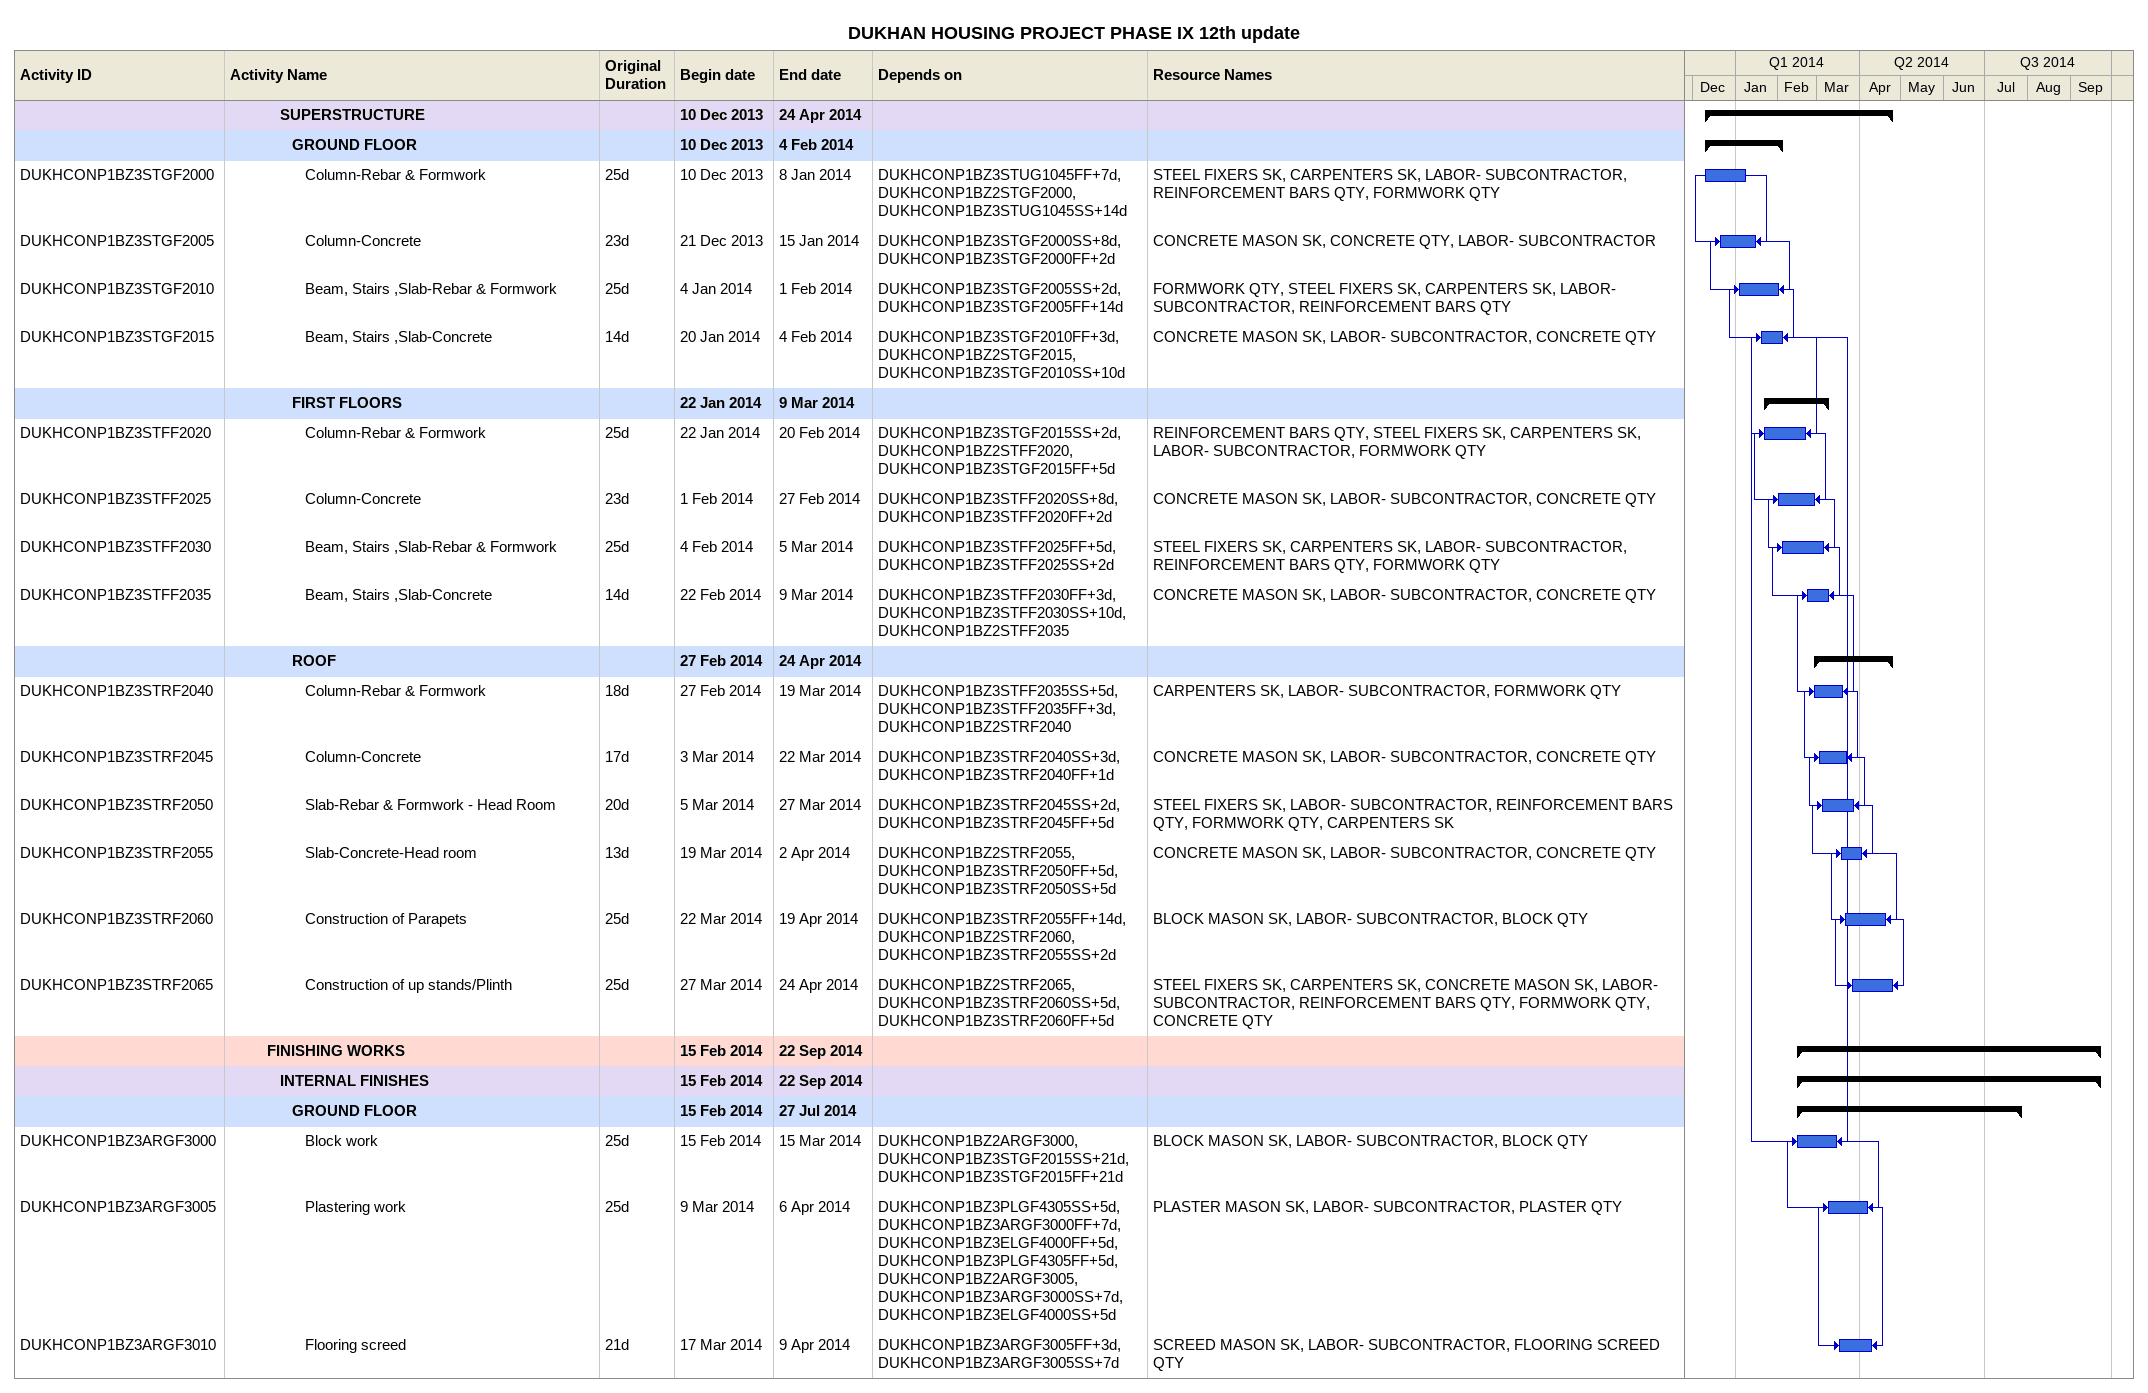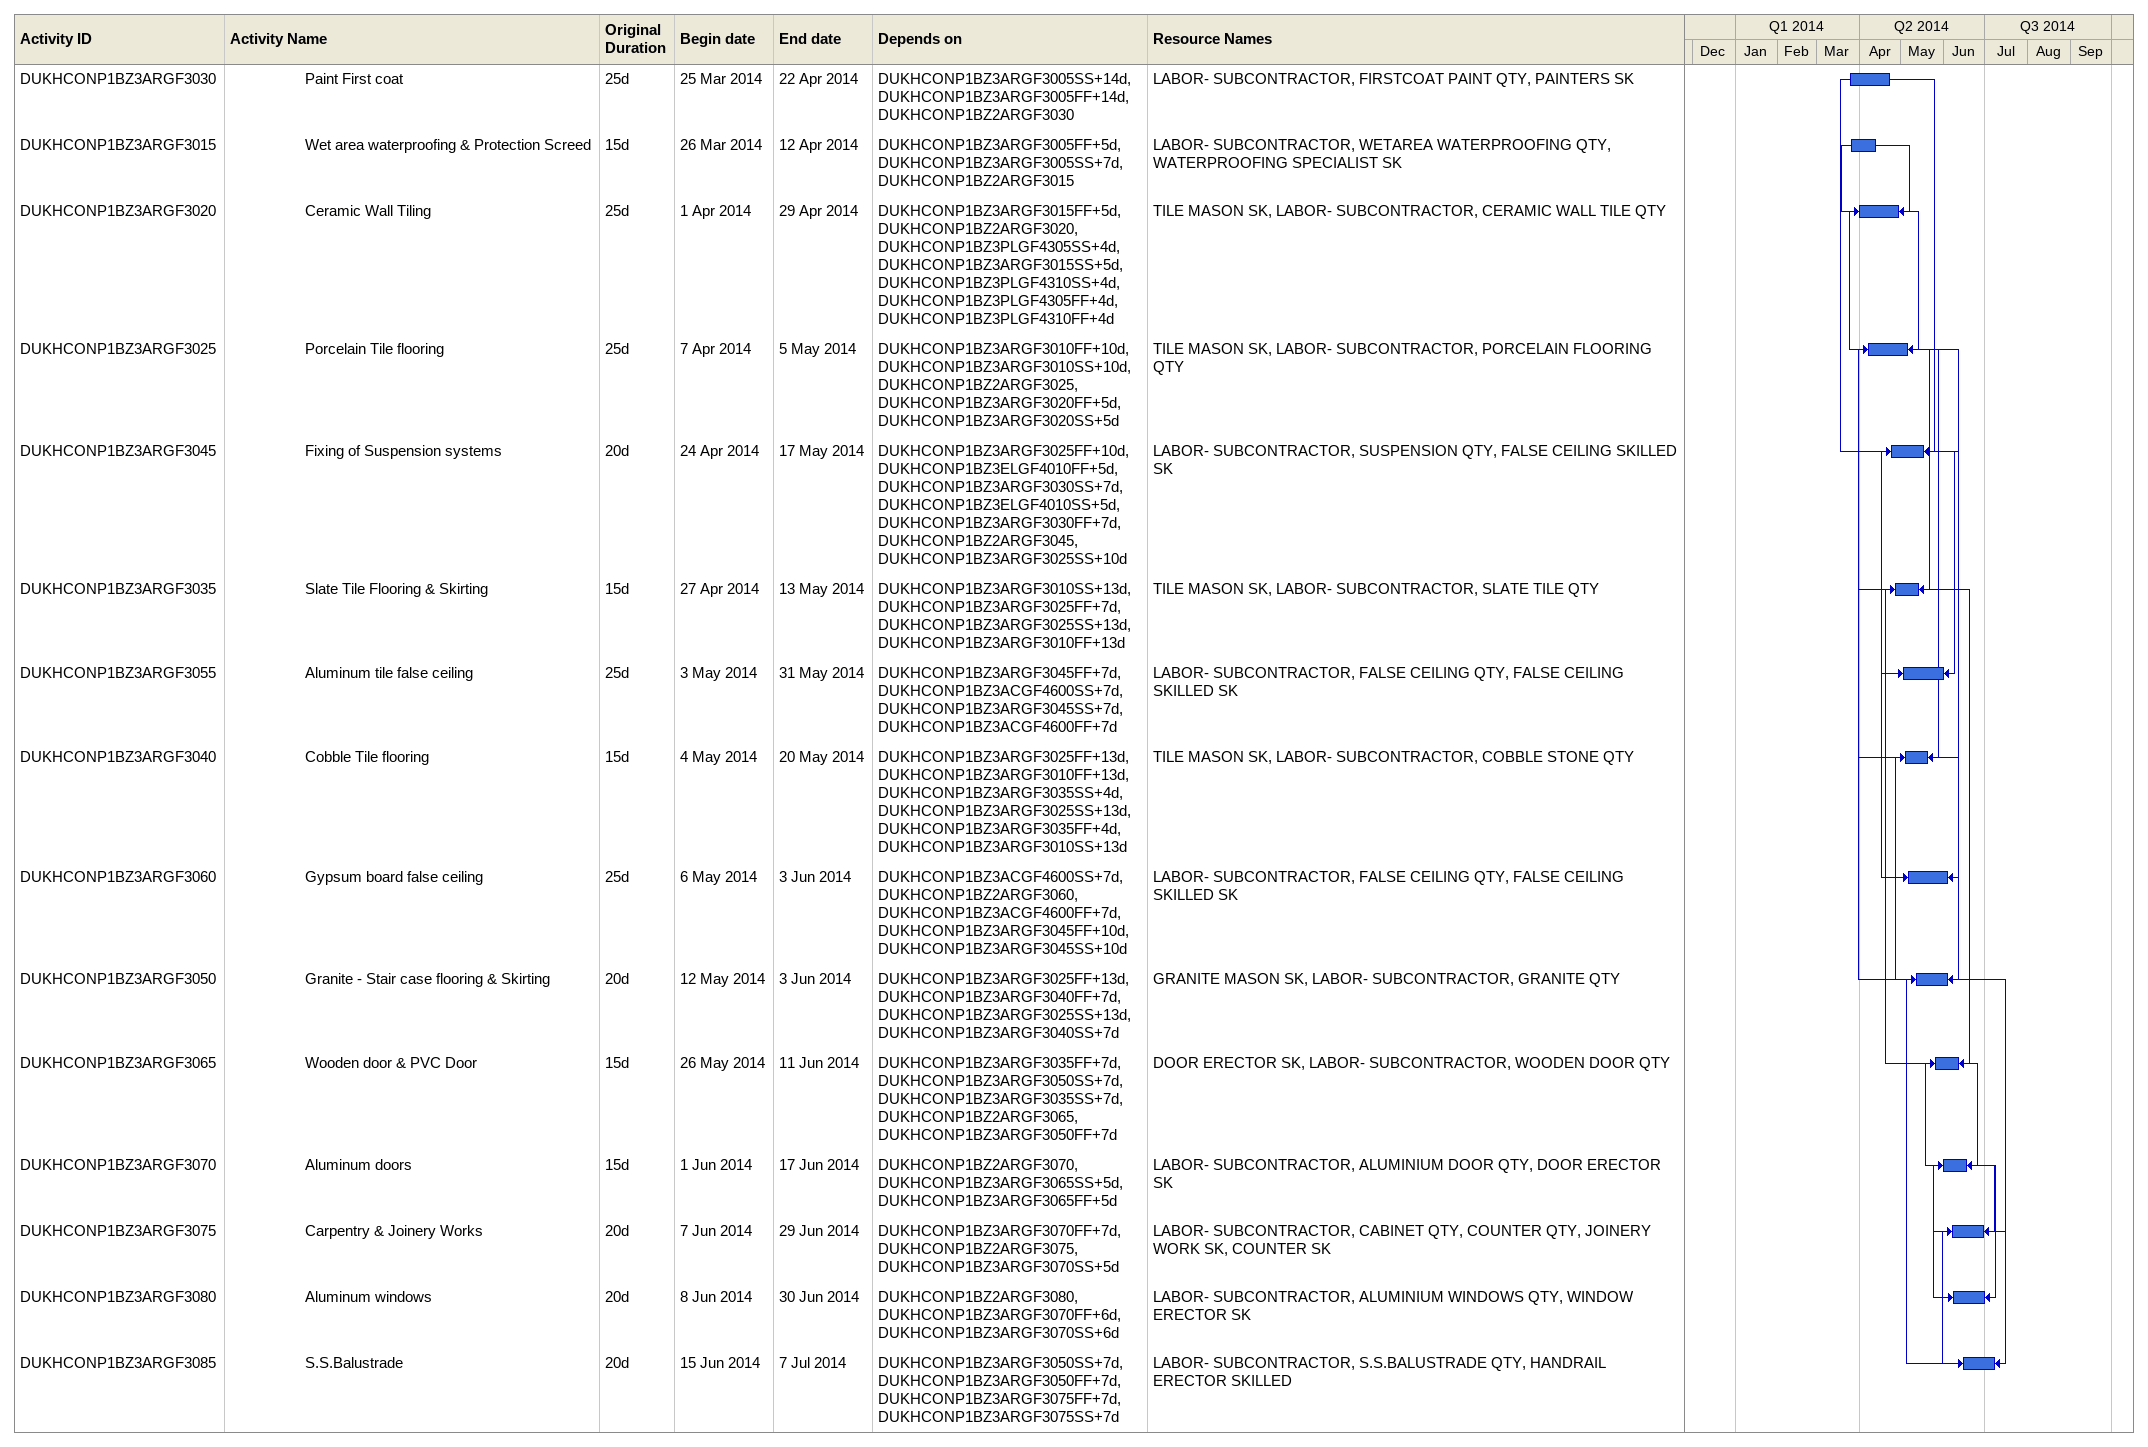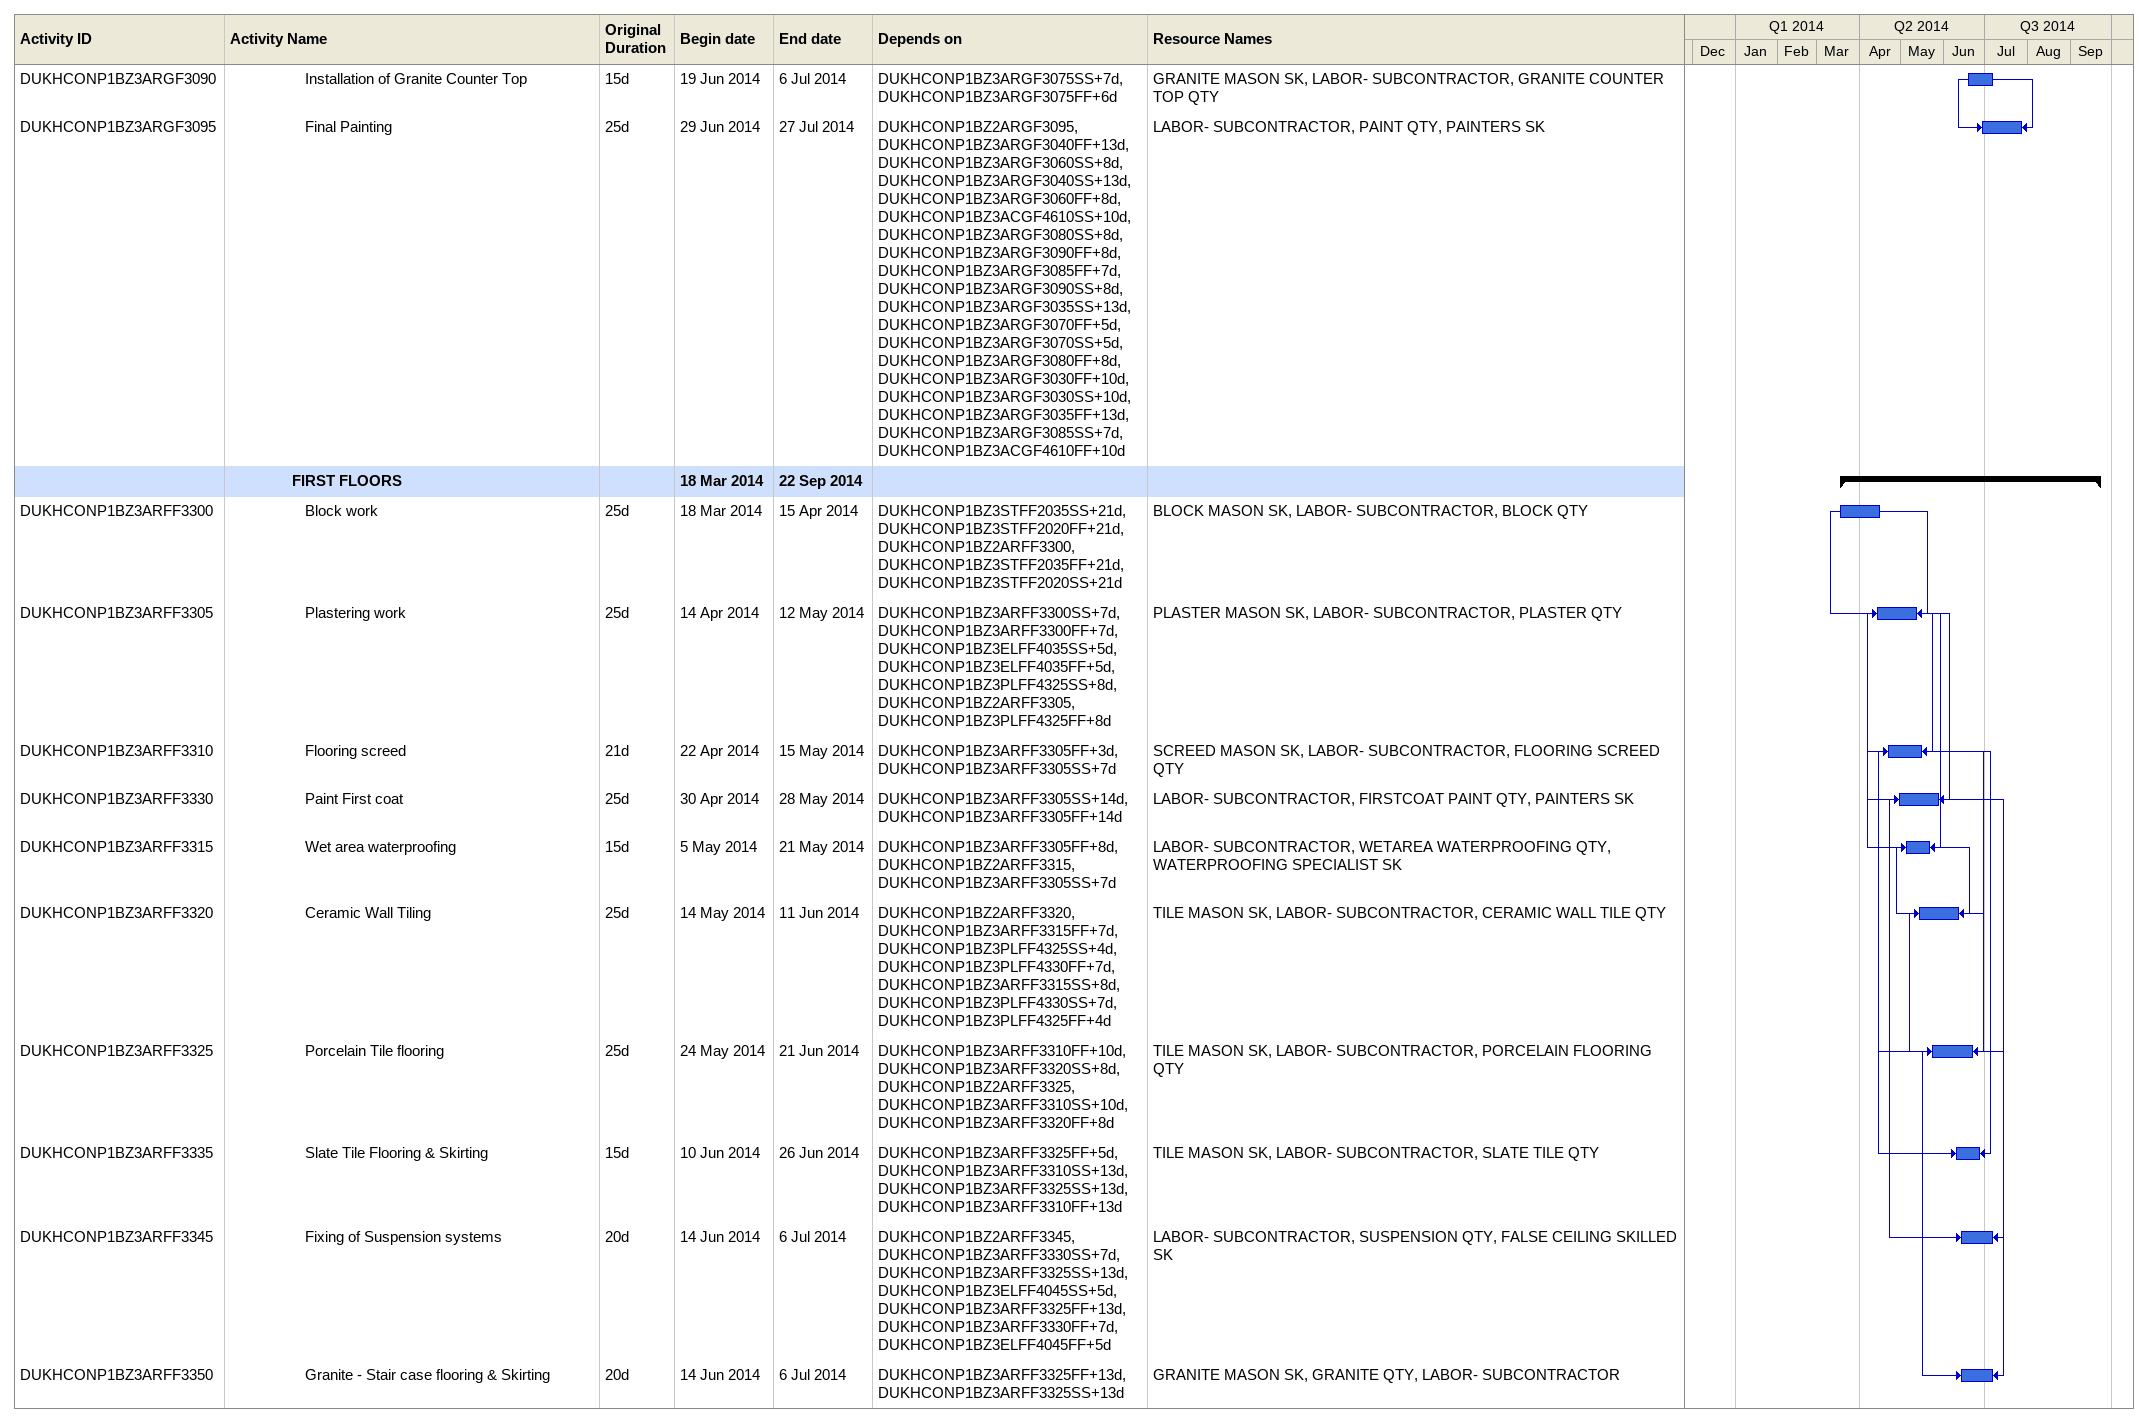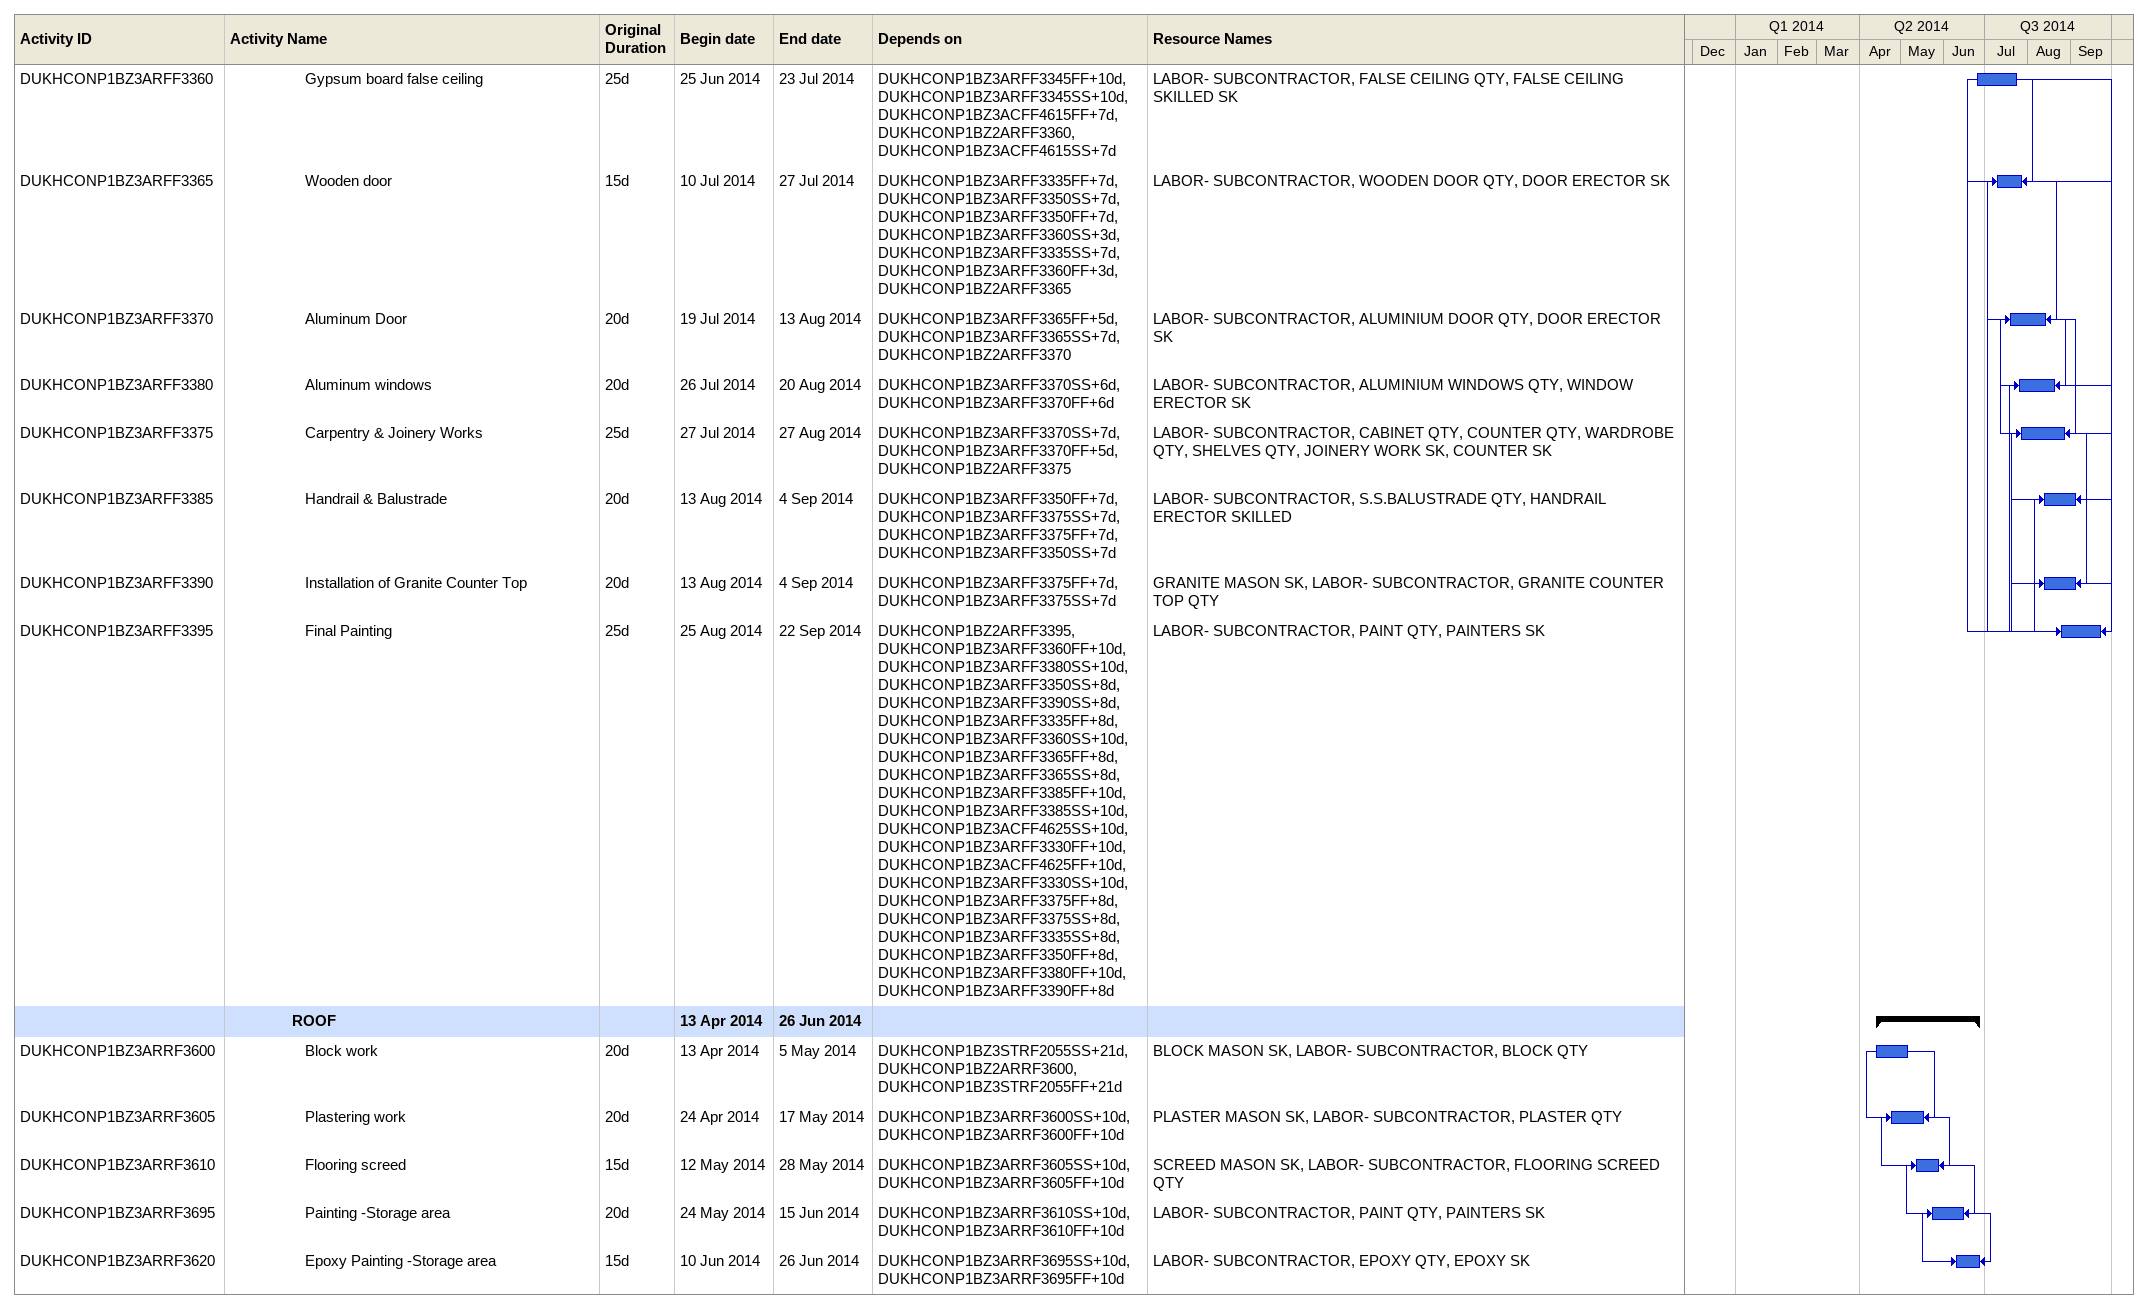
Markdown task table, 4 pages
DUKHAN HOUSING PROJECT PHASE IX 12th update

| ID | Level | Task | Original duration | Start | Finish | Predecessors | Resources |
|---|---|---|---|---|---|---|---|
|  | 5 | **SUPERSTRUCTURE** |  | 2013-12-10 | 2014-04-24 |  |  |
|  | 6 | **GROUND FLOOR** |  | 2013-12-10 | 2014-02-04 |  |  |
| DUKHCONP1BZ3STGF2000 | 7 | Column-Rebar & Formwork | 25d | 2013-12-10 | 2014-01-08 | DUKHCONP1BZ3STUG1045FF+7d, DUKHCONP1BZ2STGF2000, DUKHCONP1BZ3STUG1045SS+14d | STEEL FIXERS SK, CARPENTERS SK, LABOR- SUBCONTRACTOR, REINFORCEMENT BARS QTY, FORMWORK QTY |
| DUKHCONP1BZ3STGF2005 | 7 | Column-Concrete | 23d | 2013-12-21 | 2014-01-15 | DUKHCONP1BZ3STGF2000SS+8d, DUKHCONP1BZ3STGF2000FF+2d | CONCRETE MASON SK, CONCRETE QTY, LABOR- SUBCONTRACTOR |
| DUKHCONP1BZ3STGF2010 | 7 | Beam, Stairs ,Slab-Rebar & Formwork | 25d | 2014-01-04 | 2014-02-01 | DUKHCONP1BZ3STGF2005SS+2d, DUKHCONP1BZ3STGF2005FF+14d | FORMWORK QTY, STEEL FIXERS SK, CARPENTERS SK, LABOR- SUBCONTRACTOR, REINFORCEMENT BARS QTY |
| DUKHCONP1BZ3STGF2015 | 7 | Beam, Stairs ,Slab-Concrete | 14d | 2014-01-20 | 2014-02-04 | DUKHCONP1BZ3STGF2010FF+3d, DUKHCONP1BZ2STGF2015, DUKHCONP1BZ3STGF2010SS+10d | CONCRETE MASON SK, LABOR- SUBCONTRACTOR, CONCRETE QTY |
|  | 6 | **FIRST FLOORS** |  | 2014-01-22 | 2014-03-09 |  |  |
| DUKHCONP1BZ3STFF2020 | 7 | Column-Rebar & Formwork | 25d | 2014-01-22 | 2014-02-20 | DUKHCONP1BZ3STGF2015SS+2d, DUKHCONP1BZ2STFF2020, DUKHCONP1BZ3STGF2015FF+5d | REINFORCEMENT BARS QTY, STEEL FIXERS SK, CARPENTERS SK, LABOR- SUBCONTRACTOR, FORMWORK QTY |
| DUKHCONP1BZ3STFF2025 | 7 | Column-Concrete | 23d | 2014-02-01 | 2014-02-27 | DUKHCONP1BZ3STFF2020SS+8d, DUKHCONP1BZ3STFF2020FF+2d | CONCRETE MASON SK, LABOR- SUBCONTRACTOR, CONCRETE QTY |
| DUKHCONP1BZ3STFF2030 | 7 | Beam, Stairs ,Slab-Rebar & Formwork | 25d | 2014-02-04 | 2014-03-05 | DUKHCONP1BZ3STFF2025FF+5d, DUKHCONP1BZ3STFF2025SS+2d | STEEL FIXERS SK, CARPENTERS SK, LABOR- SUBCONTRACTOR, REINFORCEMENT BARS QTY, FORMWORK QTY |
| DUKHCONP1BZ3STFF2035 | 7 | Beam, Stairs ,Slab-Concrete | 14d | 2014-02-22 | 2014-03-09 | DUKHCONP1BZ3STFF2030FF+3d, DUKHCONP1BZ3STFF2030SS+10d, DUKHCONP1BZ2STFF2035 | CONCRETE MASON SK, LABOR- SUBCONTRACTOR, CONCRETE QTY |
|  | 6 | **ROOF** |  | 2014-02-27 | 2014-04-24 |  |  |
| DUKHCONP1BZ3STRF2040 | 7 | Column-Rebar & Formwork | 18d | 2014-02-27 | 2014-03-19 | DUKHCONP1BZ3STFF2035SS+5d, DUKHCONP1BZ3STFF2035FF+3d, DUKHCONP1BZ2STRF2040 | CARPENTERS SK, LABOR- SUBCONTRACTOR, FORMWORK QTY |
| DUKHCONP1BZ3STRF2045 | 7 | Column-Concrete | 17d | 2014-03-03 | 2014-03-22 | DUKHCONP1BZ3STRF2040SS+3d, DUKHCONP1BZ3STRF2040FF+1d | CONCRETE MASON SK, LABOR- SUBCONTRACTOR, CONCRETE QTY |
| DUKHCONP1BZ3STRF2050 | 7 | Slab-Rebar & Formwork - Head Room | 20d | 2014-03-05 | 2014-03-27 | DUKHCONP1BZ3STRF2045SS+2d, DUKHCONP1BZ3STRF2045FF+5d | STEEL FIXERS SK, LABOR- SUBCONTRACTOR, REINFORCEMENT BARS QTY, FORMWORK QTY, CARPENTERS SK |
| DUKHCONP1BZ3STRF2055 | 7 | Slab-Concrete-Head room | 13d | 2014-03-19 | 2014-04-02 | DUKHCONP1BZ2STRF2055, DUKHCONP1BZ3STRF2050FF+5d, DUKHCONP1BZ3STRF2050SS+5d | CONCRETE MASON SK, LABOR- SUBCONTRACTOR, CONCRETE QTY |
| DUKHCONP1BZ3STRF2060 | 7 | Construction of Parapets | 25d | 2014-03-22 | 2014-04-19 | DUKHCONP1BZ3STRF2055FF+14d, DUKHCONP1BZ2STRF2060, DUKHCONP1BZ3STRF2055SS+2d | BLOCK MASON SK, LABOR- SUBCONTRACTOR, BLOCK QTY |
| DUKHCONP1BZ3STRF2065 | 7 | Construction of up stands/Plinth | 25d | 2014-03-27 | 2014-04-24 | DUKHCONP1BZ2STRF2065, DUKHCONP1BZ3STRF2060SS+5d, DUKHCONP1BZ3STRF2060FF+5d | STEEL FIXERS SK, CARPENTERS SK, CONCRETE MASON SK, LABOR- SUBCONTRACTOR, REINFORCEMENT BARS QTY, FORMWORK QTY, CONCRETE QTY |
|  | 4 | **FINISHING WORKS** |  | 2014-02-15 | 2014-09-22 |  |  |
|  | 5 | **INTERNAL FINISHES** |  | 2014-02-15 | 2014-09-22 |  |  |
|  | 6 | **GROUND FLOOR** |  | 2014-02-15 | 2014-07-27 |  |  |
| DUKHCONP1BZ3ARGF3000 | 7 | Block work | 25d | 2014-02-15 | 2014-03-15 | DUKHCONP1BZ2ARGF3000, DUKHCONP1BZ3STGF2015SS+21d, DUKHCONP1BZ3STGF2015FF+21d | BLOCK MASON SK, LABOR- SUBCONTRACTOR, BLOCK QTY |
| DUKHCONP1BZ3ARGF3005 | 7 | Plastering work | 25d | 2014-03-09 | 2014-04-06 | DUKHCONP1BZ3PLGF4305SS+5d, DUKHCONP1BZ3ARGF3000FF+7d, DUKHCONP1BZ3ELGF4000FF+5d, DUKHCONP1BZ3PLGF4305FF+5d, DUKHCONP1BZ2ARGF3005, DUKHCONP1BZ3ARGF3000SS+7d, DUKHCONP1BZ3ELGF4000SS+5d | PLASTER MASON SK, LABOR- SUBCONTRACTOR, PLASTER QTY |
| DUKHCONP1BZ3ARGF3010 | 7 | Flooring screed | 21d | 2014-03-17 | 2014-04-09 | DUKHCONP1BZ3ARGF3005FF+3d, DUKHCONP1BZ3ARGF3005SS+7d | SCREED MASON SK, LABOR- SUBCONTRACTOR, FLOORING SCREED QTY |
| DUKHCONP1BZ3ARGF3030 | 7 | Paint First coat | 25d | 2014-03-25 | 2014-04-22 | DUKHCONP1BZ3ARGF3005SS+14d, DUKHCONP1BZ3ARGF3005FF+14d, DUKHCONP1BZ2ARGF3030 | LABOR- SUBCONTRACTOR, FIRSTCOAT PAINT QTY, PAINTERS SK |
| DUKHCONP1BZ3ARGF3015 | 7 | Wet area waterproofing & Protection Screed | 15d | 2014-03-26 | 2014-04-12 | DUKHCONP1BZ3ARGF3005FF+5d, DUKHCONP1BZ3ARGF3005SS+7d, DUKHCONP1BZ2ARGF3015 | LABOR- SUBCONTRACTOR, WETAREA WATERPROOFING QTY, WATERPROOFING SPECIALIST SK |
| DUKHCONP1BZ3ARGF3020 | 7 | Ceramic Wall Tiling | 25d | 2014-04-01 | 2014-04-29 | DUKHCONP1BZ3ARGF3015FF+5d, DUKHCONP1BZ2ARGF3020, DUKHCONP1BZ3PLGF4305SS+4d, DUKHCONP1BZ3ARGF3015SS+5d, DUKHCONP1BZ3PLGF4310SS+4d, DUKHCONP1BZ3PLGF4305FF+4d, DUKHCONP1BZ3PLGF4310FF+4d | TILE MASON SK, LABOR- SUBCONTRACTOR, CERAMIC WALL TILE QTY |
| DUKHCONP1BZ3ARGF3025 | 7 | Porcelain Tile flooring | 25d | 2014-04-07 | 2014-05-05 | DUKHCONP1BZ3ARGF3010FF+10d, DUKHCONP1BZ3ARGF3010SS+10d, DUKHCONP1BZ2ARGF3025, DUKHCONP1BZ3ARGF3020FF+5d, DUKHCONP1BZ3ARGF3020SS+5d | TILE MASON SK, LABOR- SUBCONTRACTOR, PORCELAIN FLOORING QTY |
| DUKHCONP1BZ3ARGF3045 | 7 | Fixing of Suspension systems | 20d | 2014-04-24 | 2014-05-17 | DUKHCONP1BZ3ARGF3025FF+10d, DUKHCONP1BZ3ELGF4010FF+5d, DUKHCONP1BZ3ARGF3030SS+7d, DUKHCONP1BZ3ELGF4010SS+5d, DUKHCONP1BZ3ARGF3030FF+7d, DUKHCONP1BZ2ARGF3045, DUKHCONP1BZ3ARGF3025SS+10d | LABOR- SUBCONTRACTOR, SUSPENSION QTY, FALSE CEILING SKILLED SK |
| DUKHCONP1BZ3ARGF3035 | 7 | Slate Tile Flooring & Skirting | 15d | 2014-04-27 | 2014-05-13 | DUKHCONP1BZ3ARGF3010SS+13d, DUKHCONP1BZ3ARGF3025FF+7d, DUKHCONP1BZ3ARGF3025SS+13d, DUKHCONP1BZ3ARGF3010FF+13d | TILE MASON SK, LABOR- SUBCONTRACTOR, SLATE TILE QTY |
| DUKHCONP1BZ3ARGF3055 | 7 | Aluminum tile false ceiling | 25d | 2014-05-03 | 2014-05-31 | DUKHCONP1BZ3ARGF3045FF+7d, DUKHCONP1BZ3ACGF4600SS+7d, DUKHCONP1BZ3ARGF3045SS+7d, DUKHCONP1BZ3ACGF4600FF+7d | LABOR- SUBCONTRACTOR, FALSE CEILING QTY, FALSE CEILING SKILLED SK |
| DUKHCONP1BZ3ARGF3040 | 7 | Cobble Tile flooring | 15d | 2014-05-04 | 2014-05-20 | DUKHCONP1BZ3ARGF3025FF+13d, DUKHCONP1BZ3ARGF3010FF+13d, DUKHCONP1BZ3ARGF3035SS+4d, DUKHCONP1BZ3ARGF3025SS+13d, DUKHCONP1BZ3ARGF3035FF+4d, DUKHCONP1BZ3ARGF3010SS+13d | TILE MASON SK, LABOR- SUBCONTRACTOR, COBBLE STONE QTY |
| DUKHCONP1BZ3ARGF3060 | 7 | Gypsum board false ceiling | 25d | 2014-05-06 | 2014-06-03 | DUKHCONP1BZ3ACGF4600SS+7d, DUKHCONP1BZ2ARGF3060, DUKHCONP1BZ3ACGF4600FF+7d, DUKHCONP1BZ3ARGF3045FF+10d, DUKHCONP1BZ3ARGF3045SS+10d | LABOR- SUBCONTRACTOR, FALSE CEILING QTY, FALSE CEILING SKILLED SK |
| DUKHCONP1BZ3ARGF3050 | 7 | Granite - Stair case flooring & Skirting | 20d | 2014-05-12 | 2014-06-03 | DUKHCONP1BZ3ARGF3025FF+13d, DUKHCONP1BZ3ARGF3040FF+7d, DUKHCONP1BZ3ARGF3025SS+13d, DUKHCONP1BZ3ARGF3040SS+7d | GRANITE MASON SK, LABOR- SUBCONTRACTOR, GRANITE QTY |
| DUKHCONP1BZ3ARGF3065 | 7 | Wooden door & PVC Door | 15d | 2014-05-26 | 2014-06-11 | DUKHCONP1BZ3ARGF3035FF+7d, DUKHCONP1BZ3ARGF3050SS+7d, DUKHCONP1BZ3ARGF3035SS+7d, DUKHCONP1BZ2ARGF3065, DUKHCONP1BZ3ARGF3050FF+7d | DOOR ERECTOR SK, LABOR- SUBCONTRACTOR, WOODEN DOOR QTY |
| DUKHCONP1BZ3ARGF3070 | 7 | Aluminum doors | 15d | 2014-06-01 | 2014-06-17 | DUKHCONP1BZ2ARGF3070, DUKHCONP1BZ3ARGF3065SS+5d, DUKHCONP1BZ3ARGF3065FF+5d | LABOR- SUBCONTRACTOR, ALUMINIUM DOOR QTY, DOOR ERECTOR SK |
| DUKHCONP1BZ3ARGF3075 | 7 | Carpentry & Joinery Works | 20d | 2014-06-07 | 2014-06-29 | DUKHCONP1BZ3ARGF3070FF+7d, DUKHCONP1BZ2ARGF3075, DUKHCONP1BZ3ARGF3070SS+5d | LABOR- SUBCONTRACTOR, CABINET QTY, COUNTER QTY, JOINERY WORK SK, COUNTER SK |
| DUKHCONP1BZ3ARGF3080 | 7 | Aluminum windows | 20d | 2014-06-08 | 2014-06-30 | DUKHCONP1BZ2ARGF3080, DUKHCONP1BZ3ARGF3070FF+6d, DUKHCONP1BZ3ARGF3070SS+6d | LABOR- SUBCONTRACTOR, ALUMINIUM WINDOWS QTY, WINDOW ERECTOR SK |
| DUKHCONP1BZ3ARGF3085 | 7 | S.S.Balustrade | 20d | 2014-06-15 | 2014-07-07 | DUKHCONP1BZ3ARGF3050SS+7d, DUKHCONP1BZ3ARGF3050FF+7d, DUKHCONP1BZ3ARGF3075FF+7d, DUKHCONP1BZ3ARGF3075SS+7d | LABOR- SUBCONTRACTOR, S.S.BALUSTRADE QTY, HANDRAIL ERECTOR SKILLED |
| DUKHCONP1BZ3ARGF3090 | 7 | Installation of Granite Counter Top | 15d | 2014-06-19 | 2014-07-06 | DUKHCONP1BZ3ARGF3075SS+7d, DUKHCONP1BZ3ARGF3075FF+6d | GRANITE MASON SK, LABOR- SUBCONTRACTOR, GRANITE COUNTER TOP QTY |
| DUKHCONP1BZ3ARGF3095 | 7 | Final Painting | 25d | 2014-06-29 | 2014-07-27 | DUKHCONP1BZ2ARGF3095, DUKHCONP1BZ3ARGF3040FF+13d, DUKHCONP1BZ3ARGF3060SS+8d, DUKHCONP1BZ3ARGF3040SS+13d, DUKHCONP1BZ3ARGF3060FF+8d, DUKHCONP1BZ3ACGF4610SS+10d, DUKHCONP1BZ3ARGF3080SS+8d, DUKHCONP1BZ3ARGF3090FF+8d, DUKHCONP1BZ3ARGF3085FF+7d, DUKHCONP1BZ3ARGF3090SS+8d, DUKHCONP1BZ3ARGF3035SS+13d, DUKHCONP1BZ3ARGF3070FF+5d, DUKHCONP1BZ3ARGF3070SS+5d, DUKHCONP1BZ3ARGF3080FF+8d, DUKHCONP1BZ3ARGF3030FF+10d, DUKHCONP1BZ3ARGF3030SS+10d, DUKHCONP1BZ3ARGF3035FF+13d, DUKHCONP1BZ3ARGF3085SS+7d, DUKHCONP1BZ3ACGF4610FF+10d | LABOR- SUBCONTRACTOR, PAINT QTY, PAINTERS SK |
|  | 6 | **FIRST FLOORS** |  | 2014-03-18 | 2014-09-22 |  |  |
| DUKHCONP1BZ3ARFF3300 | 7 | Block work | 25d | 2014-03-18 | 2014-04-15 | DUKHCONP1BZ3STFF2035SS+21d, DUKHCONP1BZ3STFF2020FF+21d, DUKHCONP1BZ2ARFF3300, DUKHCONP1BZ3STFF2035FF+21d, DUKHCONP1BZ3STFF2020SS+21d | BLOCK MASON SK, LABOR- SUBCONTRACTOR, BLOCK QTY |
| DUKHCONP1BZ3ARFF3305 | 7 | Plastering work | 25d | 2014-04-14 | 2014-05-12 | DUKHCONP1BZ3ARFF3300SS+7d, DUKHCONP1BZ3ARFF3300FF+7d, DUKHCONP1BZ3ELFF4035SS+5d, DUKHCONP1BZ3ELFF4035FF+5d, DUKHCONP1BZ3PLFF4325SS+8d, DUKHCONP1BZ2ARFF3305, DUKHCONP1BZ3PLFF4325FF+8d | PLASTER MASON SK, LABOR- SUBCONTRACTOR, PLASTER QTY |
| DUKHCONP1BZ3ARFF3310 | 7 | Flooring screed | 21d | 2014-04-22 | 2014-05-15 | DUKHCONP1BZ3ARFF3305FF+3d, DUKHCONP1BZ3ARFF3305SS+7d | SCREED MASON SK, LABOR- SUBCONTRACTOR, FLOORING SCREED QTY |
| DUKHCONP1BZ3ARFF3330 | 7 | Paint First coat | 25d | 2014-04-30 | 2014-05-28 | DUKHCONP1BZ3ARFF3305SS+14d, DUKHCONP1BZ3ARFF3305FF+14d | LABOR- SUBCONTRACTOR, FIRSTCOAT PAINT QTY, PAINTERS SK |
| DUKHCONP1BZ3ARFF3315 | 7 | Wet area waterproofing | 15d | 2014-05-05 | 2014-05-21 | DUKHCONP1BZ3ARFF3305FF+8d, DUKHCONP1BZ2ARFF3315, DUKHCONP1BZ3ARFF3305SS+7d | LABOR- SUBCONTRACTOR, WETAREA WATERPROOFING QTY, WATERPROOFING SPECIALIST SK |
| DUKHCONP1BZ3ARFF3320 | 7 | Ceramic Wall Tiling | 25d | 2014-05-14 | 2014-06-11 | DUKHCONP1BZ2ARFF3320, DUKHCONP1BZ3ARFF3315FF+7d, DUKHCONP1BZ3PLFF4325SS+4d, DUKHCONP1BZ3PLFF4330FF+7d, DUKHCONP1BZ3ARFF3315SS+8d, DUKHCONP1BZ3PLFF4330SS+7d, DUKHCONP1BZ3PLFF4325FF+4d | TILE MASON SK, LABOR- SUBCONTRACTOR, CERAMIC WALL TILE QTY |
| DUKHCONP1BZ3ARFF3325 | 7 | Porcelain Tile flooring | 25d | 2014-05-24 | 2014-06-21 | DUKHCONP1BZ3ARFF3310FF+10d, DUKHCONP1BZ3ARFF3320SS+8d, DUKHCONP1BZ2ARFF3325, DUKHCONP1BZ3ARFF3310SS+10d, DUKHCONP1BZ3ARFF3320FF+8d | TILE MASON SK, LABOR- SUBCONTRACTOR, PORCELAIN FLOORING QTY |
| DUKHCONP1BZ3ARFF3335 | 7 | Slate Tile Flooring & Skirting | 15d | 2014-06-10 | 2014-06-26 | DUKHCONP1BZ3ARFF3325FF+5d, DUKHCONP1BZ3ARFF3310SS+13d, DUKHCONP1BZ3ARFF3325SS+13d, DUKHCONP1BZ3ARFF3310FF+13d | TILE MASON SK, LABOR- SUBCONTRACTOR, SLATE TILE QTY |
| DUKHCONP1BZ3ARFF3345 | 7 | Fixing of Suspension systems | 20d | 2014-06-14 | 2014-07-06 | DUKHCONP1BZ2ARFF3345, DUKHCONP1BZ3ARFF3330SS+7d, DUKHCONP1BZ3ARFF3325SS+13d, DUKHCONP1BZ3ELFF4045SS+5d, DUKHCONP1BZ3ARFF3325FF+13d, DUKHCONP1BZ3ARFF3330FF+7d, DUKHCONP1BZ3ELFF4045FF+5d | LABOR- SUBCONTRACTOR, SUSPENSION QTY, FALSE CEILING SKILLED SK |
| DUKHCONP1BZ3ARFF3350 | 7 | Granite - Stair case flooring & Skirting | 20d | 2014-06-14 | 2014-07-06 | DUKHCONP1BZ3ARFF3325FF+13d, DUKHCONP1BZ3ARFF3325SS+13d | GRANITE MASON SK, GRANITE QTY, LABOR- SUBCONTRACTOR |
| DUKHCONP1BZ3ARFF3360 | 7 | Gypsum board false ceiling | 25d | 2014-06-25 | 2014-07-23 | DUKHCONP1BZ3ARFF3345FF+10d, DUKHCONP1BZ3ARFF3345SS+10d, DUKHCONP1BZ3ACFF4615FF+7d, DUKHCONP1BZ2ARFF3360, DUKHCONP1BZ3ACFF4615SS+7d | LABOR- SUBCONTRACTOR, FALSE CEILING QTY, FALSE CEILING SKILLED SK |
| DUKHCONP1BZ3ARFF3365 | 7 | Wooden door | 15d | 2014-07-10 | 2014-07-27 | DUKHCONP1BZ3ARFF3335FF+7d, DUKHCONP1BZ3ARFF3350SS+7d, DUKHCONP1BZ3ARFF3350FF+7d, DUKHCONP1BZ3ARFF3360SS+3d, DUKHCONP1BZ3ARFF3335SS+7d, DUKHCONP1BZ3ARFF3360FF+3d, DUKHCONP1BZ2ARFF3365 | LABOR- SUBCONTRACTOR, WOODEN DOOR QTY, DOOR ERECTOR SK |
| DUKHCONP1BZ3ARFF3370 | 7 | Aluminum Door | 20d | 2014-07-19 | 2014-08-13 | DUKHCONP1BZ3ARFF3365FF+5d, DUKHCONP1BZ3ARFF3365SS+7d, DUKHCONP1BZ2ARFF3370 | LABOR- SUBCONTRACTOR, ALUMINIUM DOOR QTY, DOOR ERECTOR SK |
| DUKHCONP1BZ3ARFF3380 | 7 | Aluminum windows | 20d | 2014-07-26 | 2014-08-20 | DUKHCONP1BZ3ARFF3370SS+6d, DUKHCONP1BZ3ARFF3370FF+6d | LABOR- SUBCONTRACTOR, ALUMINIUM WINDOWS QTY, WINDOW ERECTOR SK |
| DUKHCONP1BZ3ARFF3375 | 7 | Carpentry & Joinery Works | 25d | 2014-07-27 | 2014-08-27 | DUKHCONP1BZ3ARFF3370SS+7d, DUKHCONP1BZ3ARFF3370FF+5d, DUKHCONP1BZ2ARFF3375 | LABOR- SUBCONTRACTOR, CABINET QTY, COUNTER QTY, WARDROBE QTY, SHELVES QTY, JOINERY WORK SK, COUNTER SK |
| DUKHCONP1BZ3ARFF3385 | 7 | Handrail & Balustrade | 20d | 2014-08-13 | 2014-09-04 | DUKHCONP1BZ3ARFF3350FF+7d, DUKHCONP1BZ3ARFF3375SS+7d, DUKHCONP1BZ3ARFF3375FF+7d, DUKHCONP1BZ3ARFF3350SS+7d | LABOR- SUBCONTRACTOR, S.S.BALUSTRADE QTY, HANDRAIL ERECTOR SKILLED |
| DUKHCONP1BZ3ARFF3390 | 7 | Installation of Granite Counter Top | 20d | 2014-08-13 | 2014-09-04 | DUKHCONP1BZ3ARFF3375FF+7d, DUKHCONP1BZ3ARFF3375SS+7d | GRANITE MASON SK, LABOR- SUBCONTRACTOR, GRANITE COUNTER TOP QTY |
| DUKHCONP1BZ3ARFF3395 | 7 | Final Painting | 25d | 2014-08-25 | 2014-09-22 | DUKHCONP1BZ2ARFF3395, DUKHCONP1BZ3ARFF3360FF+10d, DUKHCONP1BZ3ARFF3380SS+10d, DUKHCONP1BZ3ARFF3350SS+8d, DUKHCONP1BZ3ARFF3390SS+8d, DUKHCONP1BZ3ARFF3335FF+8d, DUKHCONP1BZ3ARFF3360SS+10d, DUKHCONP1BZ3ARFF3365FF+8d, DUKHCONP1BZ3ARFF3365SS+8d, DUKHCONP1BZ3ARFF3385FF+10d, DUKHCONP1BZ3ARFF3385SS+10d, DUKHCONP1BZ3ACFF4625SS+10d, DUKHCONP1BZ3ARFF3330FF+10d, DUKHCONP1BZ3ACFF4625FF+10d, DUKHCONP1BZ3ARFF3330SS+10d, DUKHCONP1BZ3ARFF3375FF+8d, DUKHCONP1BZ3ARFF3375SS+8d, DUKHCONP1BZ3ARFF3335SS+8d, DUKHCONP1BZ3ARFF3350FF+8d, DUKHCONP1BZ3ARFF3380FF+10d, DUKHCONP1BZ3ARFF3390FF+8d | LABOR- SUBCONTRACTOR, PAINT QTY, PAINTERS SK |
|  | 6 | **ROOF** |  | 2014-04-13 | 2014-06-26 |  |  |
| DUKHCONP1BZ3ARRF3600 | 7 | Block work | 20d | 2014-04-13 | 2014-05-05 | DUKHCONP1BZ3STRF2055SS+21d, DUKHCONP1BZ2ARRF3600, DUKHCONP1BZ3STRF2055FF+21d | BLOCK MASON SK, LABOR- SUBCONTRACTOR, BLOCK QTY |
| DUKHCONP1BZ3ARRF3605 | 7 | Plastering work | 20d | 2014-04-24 | 2014-05-17 | DUKHCONP1BZ3ARRF3600SS+10d, DUKHCONP1BZ3ARRF3600FF+10d | PLASTER MASON SK, LABOR- SUBCONTRACTOR, PLASTER QTY |
| DUKHCONP1BZ3ARRF3610 | 7 | Flooring screed | 15d | 2014-05-12 | 2014-05-28 | DUKHCONP1BZ3ARRF3605SS+10d, DUKHCONP1BZ3ARRF3605FF+10d | SCREED MASON SK, LABOR- SUBCONTRACTOR, FLOORING SCREED QTY |
| DUKHCONP1BZ3ARRF3695 | 7 | Painting -Storage area | 20d | 2014-05-24 | 2014-06-15 | DUKHCONP1BZ3ARRF3610SS+10d, DUKHCONP1BZ3ARRF3610FF+10d | LABOR- SUBCONTRACTOR, PAINT QTY, PAINTERS SK |
| DUKHCONP1BZ3ARRF3620 | 7 | Epoxy Painting -Storage area | 15d | 2014-06-10 | 2014-06-26 | DUKHCONP1BZ3ARRF3695SS+10d, DUKHCONP1BZ3ARRF3695FF+10d | LABOR- SUBCONTRACTOR, EPOXY QTY, EPOXY SK |
